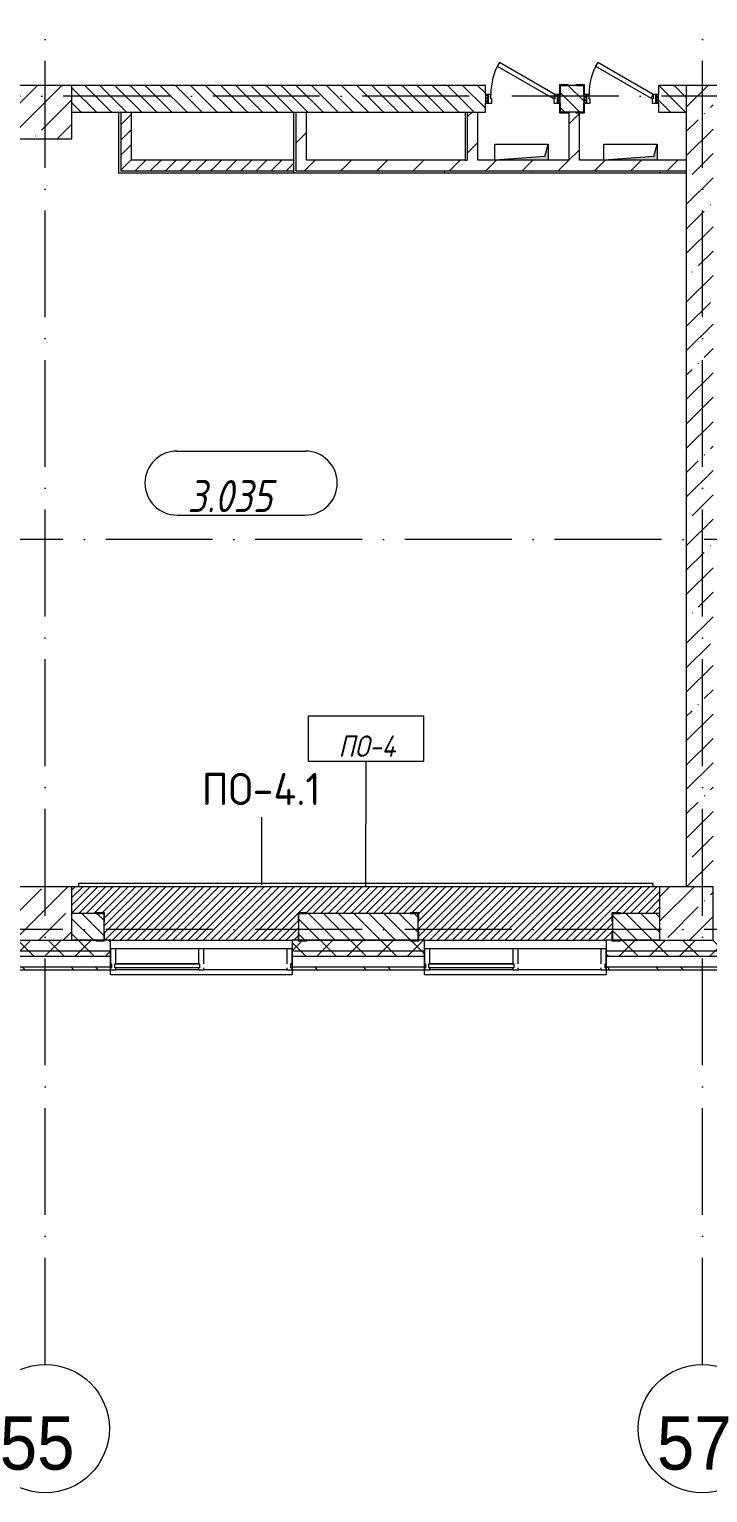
# Model space of a CAD drawing. Header units: millimetres. Extents: x -6467 to 106027, y -7090 to 195095.
# Drawn here: x 75109 to 81459, y 95524 to 109220 of the extents above; entities that cross this region are included whole.
import ezdxf

# ---------------------------------------------------------------- set-up
doc = ezdxf.new("R2010")
doc.units = ezdxf.units.MM
doc.linetypes.add('50_200_ШТРИХ_1Т_ш5_п1_п1_', pattern=[1400, 1000, -200, 0, -200])
for name, color, linetype, lineweight, true_color in [('A-AREA-IDEN-1', 7, 'Continuous', 9, 0xaaaaaa), ('A-FLOR-PATT-1', 7, 'Continuous', 5, 0xd61c12), ('A-GENM-1', 7, 'Continuous', 9, 0xaaaaaa), ('A-GENM-2', 7, 'Continuous', 20, 0xaaaaaa), ('A-WALL-2', 7, 'Continuous', 5, 0xaaaaaa), ('I-WALL-1', 7, 'Continuous', 5, 0x787878), ('M-EQPM-1', 7, 'Continuous', 9, 0xaaaaaa), ('M-EQPM-2', 7, 'Continuous', 9, 0xe2e2e2), ('Оси-1', 7, 'Continuous', 20, 0xaaaaaa), ('Оси-2', 7, 'Continuous', 9, 0xaaaaaa), ('Оси-3', 7, '50_200_ШТРИХ_1Т_ш5_п1_п1_', 9, 0xaaaaaa)]:
    doc.layers.add(name, color=color, linetype=linetype, lineweight=lineweight, true_color=true_color)
for name, color, linetype, lineweight in [('A-DOOR', 7, 'Continuous', 9), ('A-DOOR-2', 7, 'Continuous', 5), ('A-DOOR-FRAM', 7, 'Continuous', 9), ('A-DOOR-FRAM-2', 7, 'Continuous', 5), ('A-FLOR', 7, 'Continuous', 9), ('A-FLOR-IDEN', 7, 'Continuous', 9), ('A-GLAZ', 7, 'Continuous', 5), ('A-GLAZ-CWMG', 7, 'Continuous', 9), ('A-GLAZ-CWMG-1', 7, 'Continuous', 20), ('A-WALL', 7, 'Continuous', 5), ('A-WALL-FNSH-1', 7, 'Continuous', 5), ('A-WALL-IDEN', 7, 'Continuous', 9), ('I-WALL', 7, 'Continuous', 5), ('S-COLS', 7, 'Continuous', 9), ('S-COLS-1', 7, 'Continuous', 5)]:
    doc.layers.add(name, color=color, linetype=linetype, lineweight=lineweight)
doc.styles.add('Arial', font='arial.ttf', dxfattribs={"width": 0.9, "height": 500})
doc.styles.add('GOST Common', font='', dxfattribs={"height": 300})
doc.styles.add('GOST Common_I', font='', dxfattribs={"width": 0.9, "height": 200})
doc.styles.add('ISOCPEUR_I_1', font='isocpeui.ttf', dxfattribs={"width": 0.85, "height": 2.5})
doc.styles.get('GOST Common').set_extended_font_data('GOST Common')
doc.styles.get('GOST Common_I').set_extended_font_data('GOST Common', italic=True)
pattern_1 = [(135, (109.45, 102614.03), (-70.71068, -70.71068), [])]
pattern_2 = [(45, (109.45, 102614.03), (-141.42136, 141.42136), []), (135, (109.45, 102614.03), (-141.42136, -141.42136), [])]
pattern_3 = [(45, (109.45, 102614.03), (-169.7056, 169.7056), [])]
pattern_4 = [(0, (109.45, 102614.03), (406.4, 101.6), [6.706, -298.094, 6.706, -298.094, -1625.6]), (0, (109.45, 102614.03), (406.4, 101.6), [-609.6, 6.706, -602.894, 6.706, -298.094, -711.2]), (0, (109.45, 102614.03), (406.4, 101.6), [-1524, 6.706, -196.494, 6.706, -501.294]), (120, (261.85, 102664.83), (-291.18818, 301.15272), [6.706, -298.094, 6.706, -298.094, -1625.6]), (120, (261.85, 102664.83), (-291.18818, 301.15272), [-609.6, 6.706, -602.894, 6.706, -298.094, -711.2]), (120, (261.85, 102664.83), (-291.18818, 301.15272), [-1524, 6.706, -196.494, 6.706, -501.294]), (240, (312.65, 102868.03), (-115.21182, -402.75272), [6.706, -298.094, 6.706, -298.094, -1625.6]), (240, (312.65, 102868.03), (-115.21182, -402.75272), [-609.6, 6.706, -602.894, 6.706, -298.094, -711.2]), (240, (312.65, 102868.03), (-115.21182, -402.75272), [-1524, 6.706, -196.494, 6.706, -501.294])]
pattern_5 = [(45, (109.45, 102614.03), (-70.71068, 70.71068), [])]

# ---------------------------------------------------------------- blocks, each defined once
blk = doc.blocks.new('BSC_Колонна _Прямоугольная - 500х500-V66-АИ_План этажа Радиаторы_3')
at = {"layer": 'S-COLS-1'}
h = blk.add_hatch(dxfattribs=at)
h.set_pattern_fill('FP_94', color=256, style=0, pattern_type=2)
h.set_pattern_definition([(45, (-75150, 1668.96), (-228.0985, 228.0985), []), (45, (-74921.9, 1668.96), (-228.0985, 228.0985), [403.225, -80.645, 6.706, -73.939])])
h.paths.add_polyline_path([(-250, -250), (250, -250), (250, 250), (-250, 250)])
for p, q in [((250, 250), (-250, 250)), ((-250, 250), (-250, -250)), ((250, -250), (250, 250)), ((-250, -250), (250, -250))]:
    blk.add_line(p, q, dxfattribs=at)
blk = doc.blocks.new('BSC_Колонна _Прямоугольная - 500х500-V67-АИ_План этажа Радиаторы_3')
at = {"layer": 'S-COLS-1'}
h = blk.add_hatch(dxfattribs=at)
h.set_pattern_fill('FP_95', color=256, style=0, pattern_type=2)
h.set_pattern_definition([(45, (-75150, -5831.04), (-228.0985, 228.0985), []), (45, (-74921.9, -5831.04), (-228.0985, 228.0985), [403.225, -80.645, 6.706, -73.939])])
h.paths.add_polyline_path([(-250, -250), (250, -250), (250, 250), (-250, 250)])
for p, q in [((250, 250), (-250, 250)), ((-250, 250), (-250, -250)), ((250, -250), (250, 250)), ((-250, -250), (250, -250))]:
    blk.add_line(p, q, dxfattribs=at)
blk = doc.blocks.new('Прямоугольный импост - Импост структурный с накладкой - 180мм-22437111-АИ_План этажа Радиаторы_3')
at = {"layer": 'A-GLAZ-CWMG-1'}
for p, q in [((-50, 0), (-50, 17)), ((-50, 17), (0, 17)), ((0, 0), (-10, 0)), ((-10, 0), (-10, -40)), ((0, 17), (0, 0)), ((-50, -180), (-50, -40)), ((-10, -40), (0, -40)), ((0, -40), (0, -180)), ((0, -180), (-50, -180))]:
    blk.add_line(p, q, dxfattribs=at)
blk = doc.blocks.new('Прямоугольный импост - Импост структурный с накладкой - 180мм-22071093-АИ_План этажа Радиаторы_3')
at = {"layer": 'A-GLAZ-CWMG'}
for p, q in [((49825, 55111), (49050, 55111)), ((49825, 54931), (49050, 54931)), ((49825, 54914), (49050, 54914))]:
    blk.add_line(p, q, dxfattribs=at)
blk = doc.blocks.new('Прямоугольный импост - Импост структурный с накладкой - 180мм-V176-АИ_План этажа Радиаторы_3')
at = {"layer": 'A-GLAZ-CWMG'}
for p, q in [((6638, 55111), (5863, 55111)), ((6638, 54914), (5863, 54914))]:
    blk.add_line(p, q, dxfattribs=at)
blk = doc.blocks.new('Прямоугольный импост - Импост структурный с накладкой - 180мм-V179-АИ_План этажа Радиаторы_3')
at = {"layer": 'A-GLAZ-CWMG-1'}
for p, q in [((-25, 0), (-25, 17)), ((-25, 17), (25, 17)), ((-15, 0), (-25, 0)), ((-15, -40), (-15, 0)), ((25, 17), (25, 0)), ((-25, -180), (-25, -40)), ((-25, -40), (-15, -40)), ((25, -40), (25, -180)), ((25, -180), (-25, -180))]:
    blk.add_line(p, q, dxfattribs=at)
blk = doc.blocks.new('Прямоугольный импост - Импост структурный с накладкой - 180мм-22437157-АИ_План этажа Радиаторы_3')
at = {"layer": 'A-GLAZ-CWMG-1'}
for p, q in [((0, 17), (-50, 17)), ((-50, 17), (-50, 0)), ((-50, 0), (-40, 0)), ((-40, 0), (-40, -40)), ((-10, -40), (-10, 0)), ((-10, 0), (0, 0)), ((0, 0), (0, 17)), ((-40, -40), (-50, -40)), ((-50, -40), (-50, -180)), ((0, -40), (-10, -40)), ((0, -180), (0, -40)), ((-50, -180), (0, -180))]:
    blk.add_line(p, q, dxfattribs=at)
blk = doc.blocks.new('BSC_Колонна _Прямоугольная - 500х500-V199-АИ_План этажа Радиаторы_3')
at = {"layer": 'S-COLS-1'}
h = blk.add_hatch(dxfattribs=at)
h.set_pattern_fill('FP_149', color=256, style=0, pattern_type=2)
h.set_pattern_definition([(45, (-81150, 1668.96), (-228.0985, 228.0985), []), (45, (-80921.9, 1668.96), (-228.0985, 228.0985), [403.225, -80.645, 6.706, -73.939])])
h.paths.add_polyline_path([(-250, -250), (250, -250), (250, 250), (-250, 250), (-250, 4)])
for p, q in [((250, 250), (-250, 250)), ((-250, 250), (-250, -250)), ((250, -250), (250, 250)), ((-250, -250), (250, -250))]:
    blk.add_line(p, q, dxfattribs=at)
blk = doc.blocks.new('Канал вертикальный прямоугольный - Шахта - значок проема-24087324-АИ_План этажа Радиаторы_3')
at = {"layer": 'M-EQPM-2'}
blk.add_hatch(color=256, dxfattribs=at).paths.add_polyline_path([(-250, 75), (-250, -75), (-218, 42), (250, 75), (-78, 75)])
at = {"layer": 'M-EQPM-1'}
for p, q in [((-250, -75), (-250, 75)), ((-250, 75), (250, 75)), ((-218, 42), (-250, -75)), ((-218, 42), (250, 75)), ((250, 75), (250, -75)), ((250, -75), (-250, -75))]:
    blk.add_line(p, q, dxfattribs=at)
blk = doc.blocks.new('110_Дверь_СКБ_1Ст_Внутренняя - ДОО_Д-22_Дв_700x2100h_Технический шкаф ЭОМ и СС EI30-25558325-АИ_План этажа Радиаторы_3')
at = {"layer": 'A-DOOR-2'}
h = blk.add_hatch(dxfattribs=at)
h.set_pattern_fill('FP_137', color=256, style=0, pattern_type=2)
h.set_pattern_definition([(135, (1951.41, 189.685), (-14.14214, -14.14214), []), (225, (1951.41, 189.685), (14.14214, -14.14214), [])])
h.paths.add_polyline_path([(362, -40), (362, 40), (337, 40), (337, -40)])
at = {"layer": 'A-DOOR-FRAM-2'}
h = blk.add_hatch(dxfattribs=at)
h.set_pattern_fill('FP_138', color=256, style=0, pattern_type=2)
h.set_pattern_definition([(45, (-171.384, 189.685), (-14.1421, 14.1421), []), (135, (-171.384, 189.685), (-14.1421, -14.1421), [])])
h.paths.add_polyline_path([(-313, -40), (-313, 40), (-338, 40), (-338, -40)])
at = {"layer": 'A-DOOR'}
for p, q in [((-207, 340), (-227, 305)), ((-227, 305), (292, 5)), ((312, 40), (-207, 340)), ((292, 5), (312, 40))]:
    blk.add_line(p, q, dxfattribs=at)
at = {"layer": 'A-DOOR-2'}
blk.add_arc((312, 40), 600, 150, 180, dxfattribs=at)
at = {"layer": 'A-DOOR-FRAM'}
for p, q in [((-313, 40), (-338, 40)), ((-338, 40), (-338, -40)), ((-288, 40), (-313, 40)), ((-313, 40), (-313, -40)), ((-313, -40), (-313, 40)), ((-288, 0), (-288, 40)), ((-278, 0), (-288, 0)), ((-278, -40), (-278, 0)), ((312, 0), (302, 0)), ((302, 0), (302, -40)), ((312, 40), (312, 0)), ((337, 40), (312, 40)), ((337, -40), (337, 40)), ((362, 40), (337, 40)), ((337, 40), (337, -40)), ((362, -40), (362, 40)), ((-338, -40), (-313, -40)), ((-313, -40), (-278, -40)), ((302, -40), (337, -40)), ((337, -40), (362, -40))]:
    blk.add_line(p, q, dxfattribs=at)
blk = doc.blocks.new('Фахверк _газобетон торцы_528 - Фахверк _газобетон торцы_-25580987-АИ_План этажа Радиаторы_3')
at = {"layer": 'A-GENM-2'}
for p, q in [((89406, 11135), (89325, 11135)), ((89325, 11135), (89325, 11129)), ((89325, 11129), (89400, 11129)), ((89400, 11129), (89400, 11054)), ((89406, 11054), (89406, 11135)), ((89400, 11054), (89406, 11054)), ((89400, 10879), (89325, 10879)), ((89325, 10879), (89325, 10873)), ((89325, 10873), (89406, 10873)), ((89400, 10954), (89400, 10879)), ((89406, 10954), (89400, 10954)), ((89406, 10873), (89406, 10954))]:
    blk.add_line(p, q, dxfattribs=at)
blk = doc.blocks.new('Фахверк _газобетон торцы_497 - Фахверк _газобетон торцы_-25591652-АИ_План этажа Радиаторы_3')
at = {"layer": 'A-GENM-2'}
for p, q in [((89406, 11135), (89325, 11135)), ((89325, 11135), (89325, 11129)), ((89325, 11129), (89400, 11129)), ((89400, 11129), (89400, 11054)), ((89406, 11054), (89406, 11135)), ((89400, 11054), (89406, 11054)), ((89400, 10879), (89325, 10879)), ((89325, 10879), (89325, 10873)), ((89325, 10873), (89406, 10873)), ((89400, 10954), (89400, 10879)), ((89406, 10954), (89400, 10954)), ((89406, 10873), (89406, 10954))]:
    blk.add_line(p, q, dxfattribs=at)
blk = doc.blocks.new('Фахверк _газобетон торцы_498 - Фахверк _газобетон торцы_-25591672-АИ_План этажа Радиаторы_3')
at = {"layer": 'A-GENM-2'}
for p, q in [((89406, 11135), (89325, 11135)), ((89325, 11135), (89325, 11129)), ((89325, 11129), (89400, 11129)), ((89400, 11129), (89400, 11054)), ((89406, 11054), (89406, 11135)), ((89400, 11054), (89406, 11054)), ((89400, 10879), (89325, 10879)), ((89325, 10879), (89325, 10873)), ((89325, 10873), (89406, 10873)), ((89400, 10954), (89400, 10879)), ((89406, 10954), (89400, 10954)), ((89406, 10873), (89406, 10954))]:
    blk.add_line(p, q, dxfattribs=at)
blk = doc.blocks.new('Фахверк _газобетон торцы_499 - Фахверк _газобетон торцы_-25591727-АИ_План этажа Радиаторы_3')
at = {"layer": 'A-GENM-2'}
for p, q in [((89406, 11135), (89325, 11135)), ((89325, 11135), (89325, 11129)), ((89325, 11129), (89400, 11129)), ((89400, 11129), (89400, 11054)), ((89406, 11054), (89406, 11135)), ((89400, 11054), (89406, 11054)), ((89400, 10879), (89325, 10879)), ((89325, 10879), (89325, 10873)), ((89325, 10873), (89406, 10873)), ((89400, 10954), (89400, 10879)), ((89406, 10954), (89400, 10954)), ((89406, 10873), (89406, 10954))]:
    blk.add_line(p, q, dxfattribs=at)
blk = doc.blocks.new('Отлив_СКБ - Отлив витража-V317-АИ_План этажа Радиаторы_3')
at = {"layer": 'A-GLAZ'}
for p, q in [((0, 57), (0, 100)), ((1700, 100), (0, 100)), ((0, 2), (10, 2)), ((865, 2), (1660, 2)), ((1690, 2), (1700, 2)), ((1700, 100), (1700, 57)), ((1650, 0), (875, 0))]:
    blk.add_line(p, q, dxfattribs=at)
blk = doc.blocks.new('Фахверк _газобетон торцы_813 - Фахверк _газобетон торцы_-25909126-АИ_План этажа Радиаторы_3')
at = {"layer": 'A-GENM-2'}
for p, q in [((14515, 11135), (14434, 11135)), ((14434, 11135), (14434, 11054)), ((14440, 11054), (14440, 11129)), ((14440, 11129), (14515, 11129)), ((14515, 11129), (14515, 11135)), ((14434, 11054), (14440, 11054)), ((14440, 10954), (14434, 10954)), ((14434, 10954), (14434, 10873)), ((14434, 10873), (14515, 10873)), ((14440, 10879), (14440, 10954)), ((14515, 10879), (14440, 10879)), ((14515, 10873), (14515, 10879))]:
    blk.add_line(p, q, dxfattribs=at)
blk = doc.blocks.new('Фахверк _газобетон торцы_814 - Фахверк _газобетон торцы_-25909146-АИ_План этажа Радиаторы_3')
at = {"layer": 'A-GENM-2'}
for p, q in [((88426, 11135), (88345, 11135)), ((88345, 11135), (88345, 11129)), ((88345, 11129), (88420, 11129)), ((88420, 11129), (88420, 11054)), ((88426, 11054), (88426, 11135)), ((88420, 11054), (88426, 11054)), ((88420, 10879), (88345, 10879)), ((88345, 10879), (88345, 10873)), ((88345, 10873), (88426, 10873)), ((88420, 10954), (88420, 10879)), ((88426, 10954), (88420, 10954)), ((88426, 10873), (88426, 10954))]:
    blk.add_line(p, q, dxfattribs=at)
blk = doc.blocks.new('Ось сетки - Круг_Ø6_00__ISO-2_5_0_9K_-17386508-АИ_План этажа Радиаторы_3')
at = {"layer": 'Оси-1'}
blk.add_circle((0, 0), 3, dxfattribs=at)
blk = doc.blocks.new('AAR_СКБ_Марка_помещения_1_5 ммп - Номер-27962133-АИ_План этажа Радиаторы_3')
at = {"layer": 'A-AREA-IDEN-1'}
for p, q in [((-2.987, 3), (3.013, 3)), ((-2.987, 0), (3.013, 0))]:
    blk.add_line(p, q, dxfattribs=at)
for centre, start, end in [((-2.987, 1.5), 90, 270), ((3.013, 1.5), 270, 90)]:
    blk.add_arc(centre, 1.5, start, end, dxfattribs=at)
blk = doc.blocks.new('AAR_СКБ_Марка_Перекрытия_1 мм - Марка пола-27961726-АИ_План этажа Радиаторы_3')
at = {"layer": 'A-FLOR-IDEN'}
for p, q in [((2.723, 2.101), (-2.69, 2.101)), ((-2.69, 2.101), (-2.69, 0)), ((2.723, 0), (2.723, 2.101)), ((-2.69, 0), (2.723, 0))]:
    blk.add_line(p, q, dxfattribs=at)

msp = doc.modelspace()

# ---------------------------------------------------------------- hatches: boundary and pattern name
at = {"layer": 'A-FLOR-PATT-1'}
h = msp.add_hatch(dxfattribs=at)
h.set_pattern_fill('FP_304', color=256, style=0, pattern_type=2)
h.set_pattern_definition([(45, (78259.45, 100945.076), (-35.3553, 35.3553), [])])
h.paths.add_polyline_path([(78809, 100695), (80563, 100695), (80563, 100770), (80569, 100770), (80569, 100870), (80563, 100870), (80563, 100951), (80644, 100949), (80644, 100945), (81009, 100945), (81009, 101195), (75509, 101195), (75509, 100945), (75734, 100945), (75734, 100951), (75815, 100949), (75815, 100870), (75809, 100870), (75809, 100770), (75815, 100770), (75815, 100695), (77625, 100696), (77625, 100770), (77629, 100770), (77629, 100870), (77625, 100870), (77625, 100951), (77706, 100949), (77706, 100945), (78674, 100945), (78674, 100951), (78755, 100949), (78755, 100870), (78749, 100870), (78749, 100770), (78755, 100770), (78755, 100695)])
at = {"layer": 'A-WALL'}
h = msp.add_hatch(dxfattribs=at)
h.set_pattern_fill('FP_1', color=256, style=0, pattern_type=2)
h.set_pattern_definition([(45, (109.45, 102614.03), (-228.0985, 228.0985), []), (45, (337.55, 102614.03), (-228.0985, 228.0985), [403.225, -80.645, 6.706, -73.939])])
h.paths.add_polyline_path([(81509, 101195), (81509, 108695), (81259, 108695), (81259, 101195), (81501, 101195)])
h = msp.add_hatch(dxfattribs=at)
h.set_pattern_fill('FP_122', color=256, style=0, pattern_type=2)
h.set_pattern_definition(pattern_2)
h.paths.add_polyline_path([(101359, 100595), (101359, 100695), (92175, 100695), (92175, 100595), (101298, 100595)])
h.paths.add_polyline_path([(89719, 100595), (90475, 100595), (90475, 100695), (82634, 100695), (82634, 100595), (88892, 100595)])
h.paths.add_polyline_path([(81509, 100595), (81784, 100595), (81784, 100695), (80509, 100695), (80509, 100595), (81448, 100595)])
h.paths.add_polyline_path([(75659, 100595), (75869, 100595), (75869, 100695), (74569, 100695), (74569, 100595), (74832, 100595)])
h.paths.add_polyline_path([(77727, 100595), (78809, 100595), (78809, 100695), (77569, 100695), (77569, 100595)])
h.paths.add_polyline_path([(71009, 100595), (72869, 100595), (72869, 100695), (71009, 100695), (71009, 100598)])
h.paths.add_polyline_path([(65734, 100595), (66309, 100595), (66309, 100695), (65009, 100695), (65009, 100595), (65320, 100595)])
h.paths.add_polyline_path([(68215, 100595), (69309, 100595), (69309, 100695), (68009, 100695), (68009, 100595)])
h.paths.add_polyline_path([(59944, 100595), (60309, 100595), (60309, 100695), (59009, 100695), (59009, 100595), (59117, 100595)])
h.paths.add_polyline_path([(62009, 100595), (63309, 100595), (63309, 100695), (62009, 100695), (62009, 100598)])
h.paths.add_polyline_path([(57309, 100595), (57309, 100695), (56009, 100695), (56009, 100595), (57050, 100595)])
h.paths.add_polyline_path([(54155, 100595), (54309, 100595), (54309, 100695), (53009, 100695), (53009, 100595), (53328, 100595)])
h.paths.add_polyline_path([(51260, 100595), (51309, 100595), (51309, 100695), (50009, 100695), (50009, 100595), (50847, 100595)])
h.paths.add_polyline_path([(47125, 100595), (48309, 100595), (48309, 100695), (47014, 100695), (47014, 100595)])
h.paths.add_polyline_path([(45314, 100595), (45314, 100695), (44009, 100695), (44009, 100595), (45057, 100595)])
h.paths.add_polyline_path([(39267, 100595), (39309, 100595), (39309, 100695), (37709, 100695), (37709, 100595), (38440, 100595)])
h.paths.add_polyline_path([(41749, 100595), (42309, 100595), (42309, 100695), (41009, 100695), (41009, 100595), (41335, 100595)])
h.paths.add_polyline_path([(35959, 100595), (36009, 100595), (36009, 100695), (34709, 100695), (34709, 100595), (35132, 100595)])
h.paths.add_polyline_path([(33009, 100595), (33009, 100695), (31709, 100695), (31709, 100595), (32651, 100595)])
h.paths.add_polyline_path([(28929, 100595), (30009, 100595), (30009, 100695), (28709, 100695), (28709, 100595)])
h.paths.add_polyline_path([(23966, 100595), (24009, 100595), (24009, 100695), (22709, 100695), (22709, 100595), (23553, 100595)])
h.paths.add_polyline_path([(26034, 100595), (27009, 100595), (27009, 100695), (25709, 100695), (25709, 100595)])
h.paths.add_polyline_path([(14041, 100595), (15069, 100595), (15069, 100695), (13769, 100695), (13769, 100595)])
h.paths.add_polyline_path([(11147, 100595), (12894, 100595), (12894, 100695), (7435, 100695), (7435, 100595), (10320, 100595)])
h.paths.add_polyline_path([(6184, 100595), (6560, 100595), (6560, 100695), (-2441, 100695), (-2441, 100595), (2876, 100595)])
h = msp.add_hatch(dxfattribs=at)
h.set_pattern_fill('FP_122', color=256, style=0, pattern_type=2)
h.set_pattern_definition(pattern_2)
h.paths.add_polyline_path([(101459, 100545), (101459, 100595), (92175, 100595), (92175, 100545), (101359, 100545)])
h.paths.add_polyline_path([(88892, 100545), (90475, 100545), (90475, 100595), (82634, 100595), (82634, 100545), (85584, 100545)])
h.paths.add_polyline_path([(81035, 100545), (81784, 100545), (81784, 100595), (80509, 100595), (80509, 100545), (80621, 100545)])
h.paths.add_polyline_path([(78554, 100545), (78809, 100545), (78809, 100595), (77569, 100595), (77569, 100545), (78140, 100545)])
h.paths.add_polyline_path([(72869, 100545), (72869, 100595), (71009, 100595), (71009, 100545), (72764, 100545)])
h.paths.add_polyline_path([(74569, 100545), (75869, 100545), (75869, 100595), (74569, 100595)])
h.paths.add_polyline_path([(68009, 100545), (69309, 100545), (69309, 100595), (68009, 100595)])
h.paths.add_polyline_path([(66309, 100545), (66309, 100595), (65009, 100595), (65009, 100545), (66147, 100545)])
h.paths.add_polyline_path([(63253, 100545), (63309, 100545), (63309, 100595), (62009, 100595), (62009, 100545), (62426, 100545)])
h.paths.add_polyline_path([(56009, 100545), (57309, 100545), (57309, 100595), (56009, 100595)])
h.paths.add_polyline_path([(59009, 100545), (60309, 100545), (60309, 100595), (59009, 100595)])
h.paths.add_polyline_path([(51309, 100545), (51309, 100595), (50009, 100595), (50009, 100545), (51260, 100545)])
h.paths.add_polyline_path([(53009, 100545), (54309, 100545), (54309, 100595), (53009, 100595)])
h.paths.add_polyline_path([(45057, 100545), (45314, 100545), (45314, 100595), (44009, 100595), (44009, 100545), (44230, 100545)])
h.paths.add_polyline_path([(47952, 100545), (48309, 100545), (48309, 100595), (47014, 100595), (47014, 100545), (47538, 100545)])
h.paths.add_polyline_path([(41009, 100545), (42309, 100545), (42309, 100595), (41009, 100595)])
h.paths.add_polyline_path([(37709, 100545), (39309, 100545), (39309, 100595), (37709, 100595)])
h.paths.add_polyline_path([(36009, 100545), (36009, 100595), (34709, 100595), (34709, 100545), (35959, 100545)])
h.paths.add_polyline_path([(29756, 100545), (30009, 100545), (30009, 100595), (28709, 100595), (28709, 100545), (29342, 100545)])
h.paths.add_polyline_path([(31824, 100545), (33009, 100545), (33009, 100595), (31709, 100595), (31709, 100545)])
h.paths.add_polyline_path([(27009, 100545), (27009, 100595), (25709, 100595), (25709, 100545), (26861, 100545)])
h.paths.add_polyline_path([(23966, 100545), (24009, 100545), (24009, 100595), (22709, 100595), (22709, 100545), (23553, 100545)])
h.paths.add_polyline_path([(14869, 100545), (15069, 100545), (15069, 100595), (13769, 100595), (13769, 100545), (14455, 100545)])
h.paths.add_polyline_path([(12801, 100545), (12894, 100545), (12894, 100595), (7435, 100595), (7435, 100545), (11147, 100545)])
h.paths.add_polyline_path([(6184, 100545), (6560, 100545), (6560, 100595), (-2491, 100595), (-2491, 100545), (2876, 100545)])
at = {"layer": 'A-WALL-2'}
h = msp.add_hatch(dxfattribs=at)
h.set_pattern_fill('FP_121', color=256, style=0, pattern_type=2)
h.set_pattern_definition([(135, (109.45, 102614.03), (-342.1478, -342.1478), []), (135, (337.55, 102614.03), (-342.1478, -342.1478), [])])
h.paths.add_polyline_path([(101509, 100418), (101609, 100418), (101609, 100445), (92175, 100445), (92175, 100418), (101459, 100418)])
h.paths.add_polyline_path([(89719, 100418), (90475, 100418), (90475, 100445), (82634, 100445), (82634, 100418), (88892, 100418)])
h.paths.add_polyline_path([(81784, 100418), (81784, 100445), (80509, 100445), (80509, 100418), (81448, 100418)])
h.paths.add_polyline_path([(77727, 100418), (78809, 100418), (78809, 100445), (77569, 100445), (77569, 100418)])
h.paths.add_polyline_path([(75869, 100418), (75869, 100445), (74569, 100445), (74569, 100418), (75659, 100418)])
h.paths.add_polyline_path([(71009, 100418), (72869, 100418), (72869, 100445), (71009, 100445)])
h.paths.add_polyline_path([(66147, 100418), (66309, 100418), (66309, 100445), (65009, 100445), (65009, 100418), (65734, 100418)])
h.paths.add_polyline_path([(69042, 100418), (69309, 100418), (69309, 100445), (68009, 100445), (68009, 100418), (68215, 100418)])
h.paths.add_polyline_path([(63309, 100418), (63309, 100445), (62009, 100445), (62009, 100418), (63253, 100418)])
h.paths.add_polyline_path([(60309, 100418), (60309, 100445), (59009, 100445), (59009, 100418), (59944, 100418)])
h.paths.add_polyline_path([(57050, 100418), (57309, 100418), (57309, 100445), (56009, 100445), (56009, 100418), (56636, 100418)])
h.paths.add_polyline_path([(54155, 100418), (54309, 100418), (54309, 100445), (53009, 100445), (53009, 100418), (53328, 100418)])
h.paths.add_polyline_path([(51260, 100418), (51309, 100418), (51309, 100445), (50009, 100445), (50009, 100418), (50847, 100418)])
h.paths.add_polyline_path([(47125, 100418), (48309, 100418), (48309, 100445), (47014, 100445), (47014, 100418)])
h.paths.add_polyline_path([(45057, 100418), (45314, 100418), (45314, 100445), (44009, 100445), (44009, 100418), (44230, 100418)])
h.paths.add_polyline_path([(42309, 100418), (42309, 100445), (41009, 100445), (41009, 100418), (42162, 100418)])
h.paths.add_polyline_path([(39309, 100418), (39309, 100445), (37709, 100445), (37709, 100418), (39267, 100418)])
h.paths.add_polyline_path([(34709, 100418), (36009, 100418), (36009, 100445), (34709, 100445)])
h.paths.add_polyline_path([(31824, 100418), (33009, 100418), (33009, 100445), (31709, 100445), (31709, 100418)])
h.paths.add_polyline_path([(30009, 100418), (30009, 100445), (28709, 100445), (28709, 100418), (29756, 100418)])
h.paths.add_polyline_path([(23553, 100418), (24009, 100418), (24009, 100445), (22709, 100445), (22709, 100418), (22726, 100418)])
h.paths.add_polyline_path([(25709, 100418), (27009, 100418), (27009, 100445), (25709, 100445)])
h.paths.add_polyline_path([(14041, 100418), (15069, 100418), (15069, 100445), (13769, 100445), (13769, 100418)])
h.paths.add_polyline_path([(10320, 100418), (12894, 100418), (12894, 100445), (7435, 100445), (7435, 100418), (9493, 100418)])
h.paths.add_polyline_path([(6184, 100418), (6560, 100418), (6560, 100445), (-2618, 100445), (-2618, 100418), (2876, 100418)])
at = {"layer": 'I-WALL'}
h = msp.add_hatch(dxfattribs=at)
h.set_pattern_fill('FP_2', color=256, style=0, pattern_type=2)
h.set_pattern_definition(pattern_1)
h.paths.add_polyline_path([(77584, 108445), (79379, 108445), (79379, 108695), (75509, 108695), (75509, 108445), (75659, 108445)])
h.paths.add_polyline_path([(80159, 108445), (80299, 108445), (80299, 108695), (80079, 108695), (80079, 108445)])
h.paths.add_polyline_path([(80999, 108445), (81259, 108445), (81259, 108695), (80999, 108695), (80999, 108530)])
h.paths.add_polyline_path([(72859, 108445), (72857, 108695), (72509, 108693), (72509, 108445), (72857, 108445)])
h.paths.add_polyline_path([(71959, 108445), (72009, 108445), (72009, 108695), (71959, 108695), (71959, 108571)])
h.paths.add_polyline_path([(74619, 108445), (75009, 108447), (75009, 108695), (74621, 108693), (74619, 108447)])
h.paths.add_polyline_path([(69309, 108445), (69307, 108695), (68959, 108695), (68959, 108445), (69307, 108445)])
h.paths.add_polyline_path([(68459, 108445), (68459, 108695), (62959, 108695), (62959, 108445), (65734, 108445)])
h.paths.add_polyline_path([(71071, 108445), (71459, 108447), (71459, 108695), (71071, 108693), (71069, 108445)])
h.paths.add_polyline_path([(62426, 108445), (62459, 108445), (62459, 108695), (59959, 108695), (59959, 108445)])
h.paths.add_polyline_path([(59019, 108445), (59459, 108445), (59459, 108695), (56124, 108693), (56124, 108445), (58459, 108445)])
h.paths.add_polyline_path([(54362, 108445), (54360, 108695), (53959, 108695), (53959, 108445), (54360, 108445)])
h.paths.add_polyline_path([(53459, 108445), (53459, 108695), (50959, 108695), (50959, 108445), (52501, 108445)])
h = msp.add_hatch(dxfattribs=at)
h.set_pattern_fill('FP_5', color=256, style=0, pattern_type=2)
h.set_pattern_definition(pattern_5)
h.paths.add_polyline_path([(76065, 107895), (76065, 108445), (75965, 108445), (75965, 107895)])
h = msp.add_hatch(dxfattribs=at)
h.set_pattern_fill('FP_4', color=256, style=0, pattern_type=2)
h.set_pattern_definition(pattern_3)
h.paths.add_polyline_path([(77704, 107995), (77704, 108445), (77604, 108445), (77604, 107995)])
h = msp.add_hatch(dxfattribs=at)
h.set_pattern_fill('FP_4', color=256, style=0, pattern_type=2)
h.set_pattern_definition(pattern_3)
h.paths.add_polyline_path([(79309, 107995), (79309, 108445), (79209, 108445), (79209, 107995)])
h = msp.add_hatch(dxfattribs=at)
h.set_pattern_fill('FP_4', color=256, style=0, pattern_type=2)
h.set_pattern_definition(pattern_3)
h.paths.add_polyline_path([(80259, 107995), (80259, 108445), (80159, 108445), (80159, 107995)])
h = msp.add_hatch(dxfattribs=at)
h.set_pattern_fill('FP_5', color=256, style=0, pattern_type=2)
h.set_pattern_definition(pattern_5)
h.paths.add_polyline_path([(77584, 107895), (77584, 107995), (76065, 107995), (76065, 107895)])
h = msp.add_hatch(dxfattribs=at)
h.set_pattern_fill('FP_4', color=256, style=0, pattern_type=2)
h.set_pattern_definition(pattern_3)
h.paths.add_polyline_path([(81259, 107895), (81259, 107995), (77604, 107995), (77604, 107895), (80621, 107895)])
h = msp.add_hatch(dxfattribs=at)
h.set_pattern_fill('FP_2', color=256, style=0, pattern_type=2)
h.set_pattern_definition(pattern_1)
h.paths.add_polyline_path([(81009, 100695), (81009, 100945), (80569, 100945), (80569, 100695), (80621, 100695)])
h.paths.add_polyline_path([(75809, 100695), (75809, 100945), (75509, 100945), (75509, 100695), (75659, 100695)])
h.paths.add_polyline_path([(77629, 100695), (78749, 100695), (78749, 100945), (77629, 100945)])
h.paths.add_polyline_path([(72764, 100695), (72809, 100695), (72809, 100945), (72509, 100945), (72509, 100695)])
h.paths.add_polyline_path([(71070, 100695), (71459, 100695), (71459, 100945), (71070, 100945)])
h.paths.add_polyline_path([(74629, 100695), (75009, 100695), (75009, 100945), (74629, 100945)])
h.paths.add_polyline_path([(72009, 100695), (72009, 100945), (71959, 100945), (71959, 100695)])
h.paths.add_polyline_path([(66147, 100695), (66250, 100695), (66250, 100945), (65070, 100945), (65070, 100695), (65734, 100695)])
h.paths.add_polyline_path([(68070, 100695), (68459, 100695), (68459, 100945), (68070, 100945)])
h.paths.add_polyline_path([(68959, 100695), (69250, 100695), (69250, 100945), (68959, 100945), (68959, 100884)])
h.paths.add_polyline_path([(60250, 100695), (60250, 100945), (59959, 100945), (59959, 100695)])
h.paths.add_polyline_path([(62070, 100695), (62459, 100695), (62459, 100945), (62070, 100945)])
h.paths.add_polyline_path([(62959, 100695), (63250, 100695), (63250, 100945), (62959, 100945), (62959, 100884)])
h.paths.add_polyline_path([(59070, 100695), (59459, 100695), (59459, 100945), (59070, 100945)])
h.paths.add_polyline_path([(56636, 100695), (57250, 100695), (57250, 100945), (56070, 100945), (56070, 100695), (56223, 100695)])
h.paths.add_polyline_path([(53459, 100695), (53459, 100945), (53070, 100945), (53070, 100695), (53328, 100695)])
h.paths.add_polyline_path([(54250, 100695), (54250, 100945), (53959, 100945), (53959, 100695), (54155, 100695)])
h.paths.add_polyline_path([(50070, 100695), (50459, 100695), (50459, 100945), (50070, 100945)])
h.paths.add_polyline_path([(51250, 100695), (51250, 100945), (50959, 100945), (50959, 100695)])
h.paths.add_polyline_path([(47538, 100695), (48250, 100695), (48250, 100945), (47075, 100945), (47075, 100695), (47125, 100695)])
h.paths.add_polyline_path([(45057, 100695), (45255, 100695), (45255, 100945), (44959, 100945), (44959, 100695)])
h.paths.add_polyline_path([(44459, 100695), (44459, 100945), (44069, 100945), (44069, 100695), (44230, 100695)])
h.paths.add_polyline_path([(38959, 100695), (39250, 100695), (39250, 100945), (38959, 100945), (38959, 100896)])
h.paths.add_polyline_path([(42162, 100695), (42249, 100695), (42249, 100945), (41959, 100945), (41959, 100695)])
h.paths.add_polyline_path([(41459, 100695), (41459, 100945), (41070, 100945), (41070, 100695), (41335, 100695)])
h.paths.add_polyline_path([(38440, 100695), (38459, 100695), (38459, 100945), (38409, 100945), (38409, 100695)])
h.paths.add_polyline_path([(35950, 100695), (35950, 100945), (35409, 100945), (35409, 100695)])
h.paths.add_polyline_path([(37909, 100695), (37909, 100945), (37770, 100945), (37770, 100695)])
h.paths.add_polyline_path([(34770, 100695), (34909, 100695), (34909, 100945), (34770, 100945)])
h.paths.add_polyline_path([(31770, 100695), (32950, 100695), (32950, 100945), (31770, 100945)])
h.paths.add_polyline_path([(29409, 100695), (29950, 100695), (29950, 100945), (29409, 100945), (29409, 100810)])
h.paths.add_polyline_path([(28909, 100695), (28909, 100945), (28770, 100945), (28770, 100695)])
h.paths.add_polyline_path([(25770, 100695), (25909, 100695), (25909, 100945), (25770, 100945)])
h.paths.add_polyline_path([(26409, 100695), (26950, 100695), (26950, 100945), (26409, 100945), (26409, 100810)])
h.paths.add_polyline_path([(23950, 100695), (23950, 100945), (22709, 100945), (22709, 100695), (23553, 100695)])
h.paths.add_polyline_path([(15009, 100695), (15089, 100695), (15089, 100945), (15009, 100945), (15009, 100730)])
h.paths.add_polyline_path([(14455, 100695), (14509, 100695), (14509, 100945), (13832, 100945), (13832, 100695), (14041, 100695)])
h.paths.add_polyline_path([(7838, 100695), (10509, 100695), (10509, 100945), (7497, 100945), (7497, 100695)])
h.paths.add_polyline_path([(12801, 100695), (12832, 100695), (12832, 100945), (11009, 100945), (11009, 100695), (11147, 100695)])
h.paths.add_polyline_path([(5909, 100695), (6497, 100695), (6497, 100945), (5909, 100945)])
at = {"layer": 'I-WALL-1'}
h = msp.add_hatch(dxfattribs=at)
h.set_pattern_fill('FP_3', color=256, style=0, pattern_type=2)
h.set_pattern_definition(pattern_4)
h.paths.add_polyline_path([(75965, 107875), (75965, 108445), (75945, 108445), (75945, 107875)])
h = msp.add_hatch(dxfattribs=at)
h.set_pattern_fill('FP_3', color=256, style=0, pattern_type=2)
h.set_pattern_definition(pattern_4)
h.paths.add_polyline_path([(77604, 107895), (77604, 108445), (77584, 108445), (77584, 107895)])
h = msp.add_hatch(dxfattribs=at)
h.set_pattern_fill('FP_3', color=256, style=0, pattern_type=2)
h.set_pattern_definition(pattern_4)
h.paths.add_polyline_path([(79209, 107995), (79209, 108445), (79189, 108445), (79189, 107995)])
h = msp.add_hatch(dxfattribs=at)
h.set_pattern_fill('FP_3', color=256, style=0, pattern_type=2)
h.set_pattern_definition(pattern_4)
h.paths.add_polyline_path([(77584, 107875), (77584, 107895), (75965, 107895), (75965, 107875), (76065, 107875)])
h = msp.add_hatch(dxfattribs=at)
h.set_pattern_fill('FP_3', color=256, style=0, pattern_type=2)
h.set_pattern_definition(pattern_4)
h.paths.add_polyline_path([(81259, 107875), (81259, 107895), (77584, 107895), (77584, 107875), (80621, 107875)])

# ---------------------------------------------------------------- linework, layer by layer
at = {"layer": 'A-FLOR'}
for p, q in [((81009, 101195), (75509, 101195)), ((75869, 100695), (77569, 100695)), ((78809, 100695), (80509, 100695))]:
    msp.add_line(p, q, dxfattribs=at)
at = {"layer": 'A-FLOR-IDEN'}
msp.add_line((78259, 101195), (78263, 102371), dxfattribs=at)
at = {"layer": 'A-WALL'}
for p, q in [((79379, 108695), (75509, 108695)), ((79379, 108610), (79379, 108695)), ((80299, 108695), (80079, 108695)), ((80079, 108695), (80079, 108610)), ((80299, 108610), (80299, 108695)), ((81804, 108695), (80999, 108695)), ((80999, 108695), (80999, 108610)), ((81259, 108695), (81259, 101195)), ((79379, 108445), (79379, 108530)), ((80079, 108530), (80079, 108445)), ((80299, 108445), (80299, 108530)), ((80999, 108530), (80999, 108445)), ((75509, 108445), (79379, 108445)), ((75965, 108445), (75965, 107895)), ((77604, 108445), (77604, 107895)), ((79209, 108445), (79209, 107995)), ((80299, 108445), (80079, 108445)), ((80999, 108445), (81259, 108445)), ((79189, 107995), (79209, 107995)), ((75965, 107895), (77584, 107895)), ((77604, 107895), (81259, 107895)), ((75569, 101230), (80949, 101230)), ((75569, 101230), (75569, 101195)), ((80949, 101195), (80949, 101230)), ((75809, 100945), (75509, 100945)), ((75809, 100695), (75809, 100945)), ((78749, 100945), (77629, 100945)), ((77629, 100945), (77629, 100695)), ((78749, 100695), (78749, 100945)), ((81009, 100945), (80569, 100945)), ((80569, 100945), (80569, 100695)), ((75509, 100695), (75809, 100695)), ((77629, 100695), (78749, 100695)), ((80569, 100695), (81009, 100695)), ((74569, 100595), (75869, 100595)), ((74569, 100545), (75869, 100545)), ((77569, 100595), (78809, 100595)), ((77569, 100545), (78809, 100545)), ((80509, 100595), (81784, 100595)), ((80509, 100545), (81784, 100545)), ((74569, 100445), (75869, 100445)), ((77569, 100445), (78809, 100445)), ((80509, 100445), (81784, 100445))]:
    msp.add_line(p, q, dxfattribs=at)
at = {"layer": 'A-WALL-FNSH-1'}
for p, q in [((75945, 108445), (75945, 107875)), ((76065, 107995), (76065, 108445)), ((77584, 108445), (77584, 107875)), ((77704, 107995), (77704, 108445)), ((79189, 108445), (79189, 107995)), ((79309, 107995), (79309, 108445)), ((80159, 108445), (80159, 107995)), ((80259, 107995), (80259, 108445)), ((77584, 107995), (76065, 107995)), ((79189, 107995), (77704, 107995)), ((79466, 107995), (79309, 107995)), ((80159, 107995), (79966, 107995)), ((80486, 107995), (80259, 107995)), ((81259, 107995), (80986, 107995)), ((75945, 107875), (77584, 107875)), ((77584, 107875), (81259, 107875)), ((75869, 100695), (75509, 100695)), ((75869, 100418), (75869, 100695)), ((78809, 100695), (77569, 100695)), ((77569, 100695), (77569, 100418)), ((78809, 100418), (78809, 100695)), ((81009, 100695), (80509, 100695)), ((80509, 100695), (80509, 100418)), ((74569, 100418), (75869, 100418)), ((77569, 100418), (78809, 100418)), ((80509, 100418), (81784, 100418))]:
    msp.add_line(p, q, dxfattribs=at)
at = {"layer": 'A-WALL-IDEN'}
msp.add_line((77287, 101213), (77287, 101847), dxfattribs=at)
at = {"layer": 'Оси-3'}
for p, q in [((75259, 96724), (75259, 114331)), ((81409, 96724), (81409, 114331)), ((90428, 108595), (-5158, 108595)), ((104827, 104445), (-5158, 104445)), ((104827, 100795), (-5158, 100795))]:
    msp.add_line(p, q, dxfattribs=at)

# ---------------------------------------------------------------- block references
at = {"layer": 'A-AREA-IDEN-1', "xscale": 199.9999999999999, "yscale": 199.9999999999999, "zscale": 199.9999999999999}
msp.add_blockref('AAR_СКБ_Марка_помещения_1_5 ммп - Номер-27962133-АИ_План этажа Радиаторы_3', (77090, 104673), dxfattribs=at)
at = {"layer": 'A-DOOR-2'}
for p in [(79717, 108570), (80637, 108570)]:
    msp.add_blockref('110_Дверь_СКБ_1Ст_Внутренняя - ДОО_Д-22_Дв_700x2100h_Технический шкаф ЭОМ и СС EI30-25558325-АИ_План этажа Радиаторы_3', p, dxfattribs=at)
at = {"layer": 'A-FLOR-IDEN', "xscale": 199.9999999999999, "yscale": 199.9999999999999, "zscale": 199.9999999999999}
msp.add_blockref('AAR_СКБ_Марка_Перекрытия_1 мм - Марка пола-27961726-АИ_План этажа Радиаторы_3', (78259, 102371), dxfattribs=at)
at = {"layer": 'A-GENM-1', "rotation": 180}
for name, p in [('Фахверк _газобетон торцы_814 - Фахверк _газобетон торцы_-25909146-АИ_План этажа Радиаторы_3', (168499, 119574)), ('Фахверк _газобетон торцы_813 - Фахверк _газобетон торцы_-25909126-АИ_План этажа Радиаторы_3', (94739, 119574)), ('Фахверк _газобетон торцы_498 - Фахверк _газобетон торцы_-25591672-АИ_План этажа Радиаторы_3', (167031, 111824)), ('Фахверк _газобетон торцы_528 - Фахверк _газобетон торцы_-25580987-АИ_План этажа Радиаторы_3', (169969, 111824))]:
    msp.add_blockref(name, p, dxfattribs=at)
at = {"layer": 'A-GENM-1'}
for name, p in [('Фахверк _газобетон торцы_497 - Фахверк _газобетон торцы_-25591652-АИ_План этажа Радиаторы_3', (-13591, 89816)), ('Фахверк _газобетон торцы_499 - Фахверк _газобетон торцы_-25591727-АИ_План этажа Радиаторы_3', (-10651, 89816))]:
    msp.add_blockref(name, p, dxfattribs=at)
at = {"layer": 'A-GLAZ', "rotation": 180}
for p in [(77569, 100475), (80509, 100475)]:
    msp.add_blockref('Отлив_СКБ - Отлив витража-V317-АИ_План этажа Радиаторы_3', p, dxfattribs=at)
at = {"layer": 'A-GLAZ-CWMG', "rotation": 180}
for p in [(75869, 100435), (78809, 100435)]:
    msp.add_blockref('Прямоугольный импост - Импост структурный с накладкой - 180мм-22437157-АИ_План этажа Радиаторы_3', p, dxfattribs=at)
at = {"layer": 'A-GLAZ-CWMG'}
for name, p in [('Прямоугольный импост - Импост структурный с накладкой - 180мм-22071093-АИ_План этажа Радиаторы_3', (26869, 45504)), ('Прямоугольный импост - Импост структурный с накладкой - 180мм-V176-АИ_План этажа Радиаторы_3', (70881, 45504)), ('Прямоугольный импост - Импост структурный с накладкой - 180мм-22071093-АИ_План этажа Радиаторы_3', (29809, 45504)), ('Прямоугольный импост - Импост структурный с накладкой - 180мм-V176-АИ_План этажа Радиаторы_3', (73821, 45504))]:
    msp.add_blockref(name, p, dxfattribs=at)
at = {"layer": 'A-GLAZ-CWMG', "extrusion": (0, 0, -1), "rotation": 180}
for name, p in [('Прямоугольный импост - Импост структурный с накладкой - 180мм-V179-АИ_План этажа Радиаторы_3', (-76719, 100435)), ('Прямоугольный импост - Импост структурный с накладкой - 180мм-22437111-АИ_План этажа Радиаторы_3', (-77569, 100435)), ('Прямоугольный импост - Импост структурный с накладкой - 180мм-V179-АИ_План этажа Радиаторы_3', (-79659, 100435)), ('Прямоугольный импост - Импост структурный с накладкой - 180мм-22437111-АИ_План этажа Радиаторы_3', (-80509, 100435))]:
    msp.add_blockref(name, p, dxfattribs=at)
at = {"layer": 'M-EQPM-1', "rotation": 180}
for p in [(79716, 108070), (80736, 108070)]:
    msp.add_blockref('Канал вертикальный прямоугольный - Шахта - значок проема-24087324-АИ_План этажа Радиаторы_3', p, dxfattribs=at)
at = {"layer": 'S-COLS'}
for name, p in [('BSC_Колонна _Прямоугольная - 500х500-V67-АИ_План этажа Радиаторы_3', (75259, 108445)), ('BSC_Колонна _Прямоугольная - 500х500-V66-АИ_План этажа Радиаторы_3', (75259, 100945)), ('BSC_Колонна _Прямоугольная - 500х500-V199-АИ_План этажа Радиаторы_3', (81259, 100945))]:
    msp.add_blockref(name, p, dxfattribs=at)
at = {"layer": 'Оси-1', "xscale": 199.9999999999999, "yscale": 199.9999999999999, "zscale": 199.9999999999999}
for p in [(75259, 96124), (81409, 96124)]:
    msp.add_blockref('Ось сетки - Круг_Ø6_00__ISO-2_5_0_9K_-17386508-АИ_План этажа Радиаторы_3', p, dxfattribs=at)

# ---------------------------------------------------------------- texts
at = {"layer": 'A-AREA-IDEN-1', "insert": (76987, 104701), "char_height": 300, "width": 952, "attachment_point": 8, "line_spacing_factor": 1.139951, "style": 'ISOCPEUR_I_1'}
msp.add_mtext('\\pxqc,t8.46667,16.93333,25.4,33.86667,42.33333,50.8,59.26667,67.73333,76.2,84.66667,93.13333,101.6,110.06667,118.53333,127,135.46667,143.93333,152.4,160.86667,169.33333,177.8,186.26667,194.73333,203.2,211.66667,220.13333,228.6,237.06667,245.53333,254,262.46667,270.93333;{3.035}', dxfattribs=at)
at = {"layer": 'A-FLOR-IDEN', "insert": (78270, 102511), "char_height": 200, "width": 572.4, "attachment_point": 5, "line_spacing_factor": 1.022766, "style": 'GOST Common_I'}
msp.add_mtext('\\pxqc,t0.9,1.8,2.7,3.6,4.5,5.4,6.3,7.2,8.1,9,9.9,10.8,11.7,12.6,13.5,14.4,15.3,16.2,17.1,18,18.9,19.8,20.7,21.6,22.5,23.4,24.3,25.2,26.1,27,27.9,28.8;{ПО-4}', dxfattribs=at)
at = {"layer": 'A-WALL-IDEN', "insert": (77280, 102260), "char_height": 300, "width": 1178, "attachment_point": 2, "line_spacing_factor": 1.022766, "style": 'GOST Common'}
msp.add_mtext('\\pxqc,t0.26667,0.53333,0.8,1.06667,1.33333,1.6,1.86667,2.13333,2.4,2.66667,2.93333,3.2,3.46667,3.73333,4,4.26667,4.53333,4.8,5.06667,5.33333,5.6,5.86667,6.13333,6.4,6.66667,6.93333,7.2,7.46667,7.73333,8,8.26667,8.53333;{ПО-4.1}', dxfattribs=at)
at = {"layer": 'Оси-2', "char_height": 500, "width": 702, "attachment_point": 5, "line_spacing_factor": 0.936439, "style": 'Arial'}
for s, insert in [('\\pxqc,t4.572,9.144,13.716,18.288,22.86,27.432,32.004,36.576,41.148,45.72,50.292,54.864,59.436,64.008,68.58,73.152,77.724,82.296,86.868,91.44,96.012,100.584,105.156,109.728,114.3,118.872,123.444,128.016,132.588,137.16,141.732,146.304;{55}', (75183, 95987)), ('\\pxqc,t4.572,9.144,13.716,18.288,22.86,27.432,32.004,36.576,41.148,45.72,50.292,54.864,59.436,64.008,68.58,73.152,77.724,82.296,86.868,91.44,96.012,100.584,105.156,109.728,114.3,118.872,123.444,128.016,132.588,137.16,141.732,146.304;{57}', (81333, 95987))]:
    msp.add_mtext(s, dxfattribs=dict(at, insert=insert))

doc.saveas('drawing.dxf')
